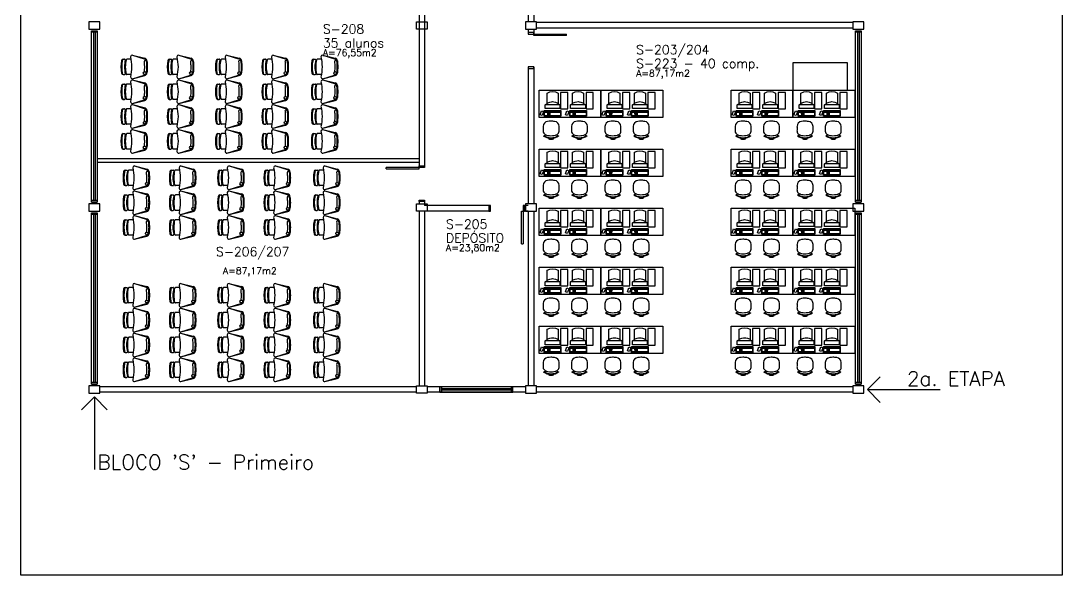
# Model space of a CAD drawing. Header units: millimetres. Extents: x 20431 to 27288, y 6147 to 13165.
# Drawn here: x 24108 to 26971, y 9846 to 11368 of the extents above; entities that cross this region are included whole.
import ezdxf

# ---------------------------------------------------------------- set-up
doc = ezdxf.new("R2010")
doc.units = ezdxf.units.MM
doc.header["$MEASUREMENT"] = 0
for name, color, linetype in [('A-Móveis', 105, 'Continuous'), ('Arqui-Aberturas', 63, 'Continuous'), ('Arqui-DivisóriaGesso', 211, 'Continuous'), ("Arqui-Etapas'S'", 223, 'Continuous'), ('Arqui-Indicações', 40, 'Continuous'), ('Arqui-Móveis', 252, 'Continuous'), ('Arqui-Paredes', 3, 'Continuous'), ('Arqui-Pilares', 4, 'Continuous'), ('Arqui-Salas', 31, 'Continuous')]:
    doc.layers.add(name, color=color, linetype=linetype)
doc.styles.add('INDICAÇÃO AMBIENTES', font='romans.shx')

# ---------------------------------------------------------------- blocks, each defined once
blk = doc.blocks.new('22S0000000')
at = {"lineweight": -3}
for p, q in [((-0.199, 0.452), (-0.205, 0.46)), ((-0.182, 0.438), (-0.192, 0.451)), ((0.182, 0.438), (0.192, 0.451)), ((0.199, 0.452), (0.205, 0.46))]:
    blk.add_line(p, q, dxfattribs=at)
blk.add_lwpolyline([(-0.22, 0.213), (-0.22, 0.297, -0.007386), (-0.22, 0.325, -0.283766), (-0.162, 0.413, -0.109248), (-0.01, 0.447, -0.096656), (0.162, 0.413, -0.283766), (0.22, 0.325, -0.007386), (0.22, 0.297), (0.22, 0.213, -0.007546), (0.22, 0.19, -0.371031), (0.097, 0.055, -0.024121), (-0.01, 0.05, -0.029876), (-0.097, 0.055, -0.371031), (-0.22, 0.19, -0.007546)], format="xyb", close=True, dxfattribs=at)
for centre, radius, start, end in [((0, 0.168), 0.357, 54.8701, 125.1299), ((-0.195, 0.455), 0.005, 216.8699, 305.9604), ((0, 0.167), 0.343, 55.8574, 124.1426), ((-0.144, 0.491), 0.0663, 234.3405, 285.7396), ((-0.03, 0.519), 0.03, 93.5833, 179.0689), ((0, -0.209), 0.759, 87.5665, 92.4335), ((0.03, 0.519), 0.03, 0.9311, 86.4167), ((0.142, 0.491), 0.0669, 255.9348, 307.0801), ((0.195, 0.455), 0.005, 234.0396, 323.1301)]:
    blk.add_arc(centre, radius, start, end, dxfattribs=at)
blk = doc.blocks.new('A$C6F8113F1')
at = {"layer": 'A-Móveis'}
for points in [[(5.6, 65.2), (0, 63.2), (3.8, 52.8), (9.4, 54.9)], [(12.4, 66.3), (12.4, 56.4), (20.3, 56.4), (20.3, 66.3)], [(20.9, 66.3), (20.9, 64.2), (22.9, 64.2), (22.9, 62.2), (24.9, 62.2), (24.9, 64.2), (26.9, 64.2), (26.9, 66.3)], [(20.9, 60.5), (20.9, 56.4), (26.9, 56.4), (26.9, 60.5)], [(56.3, 56.4), (56.3, 66.3), (27.6, 66.3), (27.6, 56.4)], [(12.4, 55.4), (12.4, 53.5), (20.3, 53.5), (20.3, 55.4)], [(20.9, 55.6), (20.9, 53.5), (26.9, 53.5), (26.9, 55.6)], [(35.4, 55.6), (27.6, 55.6), (27.6, 53.5), (35.4, 53.5)], [(44, 55.6), (36.2, 55.6), (36.2, 53.5), (44, 53.5)], [(52.6, 53.5), (52.6, 55.6), (44.8, 55.6), (44.8, 53.5)], [(56.3, 55.6), (54.3, 55.6), (54.3, 53.5), (56.3, 53.5)], [(76.3, 2.4), (56.3, 2.4), (56.3, 47.4), (76.3, 47.4)]]:
    blk.add_lwpolyline(points, close=True, dxfattribs=at)
for points in [[(57.3, 67.6), (11.4, 67.6), (11.4, 51.3), (57.3, 51.3), (57.3, 67.6)], [(54.6, 46.6), (14, 46.6), (14, 35.9), (19.1, 32.1), (19.1, 4), (26.7, 0.9), (34.3, 0), (41.9, 0.9), (49.5, 4), (49.5, 32.1), (54.6, 35.8), (54.6, 46.6)], [(54.6, 35.9), (14, 35.9)], [(19.1, 32.1), (21.3, 30.5), (26.8, 28.4), (30.9, 27.5), (34.3, 27.3), (37.8, 27.5), (41.9, 28.4), (47.3, 30.5), (49.5, 32.1)]]:
    blk.add_lwpolyline(points, dxfattribs=at)
blk = doc.blocks.new('A$C66E92B1C')
at = {"layer": 'A-Móveis', "linetype": 'Continuous'}
for p, q in [((0, 29.9), (8.5, 63.8)), ((0, 29.9), (10.1, 62)), ((65, 29.9), (54.9, 62)), ((65, 29.9), (56.5, 63.8)), ((11.4, 25.9), (11.4, 14.8)), ((11.4, 5.1), (11.4, 8.5)), ((11.4, 4.6), (11.4, 5.1)), ((13.7, 10.4), (13.7, 12.8)), ((16.1, 9.9), (16.1, 12.2)), ((48.9, 9.9), (48.9, 12.2)), ((51.3, 10.4), (51.3, 12.8)), ((53.6, 25.9), (53.6, 14.8)), ((53.6, 5.1), (53.6, 8.5)), ((53.6, 4.6), (53.6, 5.1))]:
    blk.add_line(p, q, dxfattribs=at)
blk.add_circle((49.4, 63.7), 3.81, dxfattribs=at)
for centre, radius, start, end in [((16.2, 61.9), 8, 90, 165.9638), ((17.8, 60), 8, 113.6162, 165.9638), ((17.8, 60), 8, 95.2634, 113.6162), ((17.7, 65), 3.01, 100.5269, 270), ((47.2, 60), 8, 14.0362, 84.7363), ((48.8, 61.9), 8, 14.0362, 90), ((5, 29.9), 5, 180, 270), ((60, 29.9), 5, 270, 0), ((13.3, 14.8), 1.87, 180, 255.887), ((13.3, 8.5), 1.87, 76.9185, 180), ((16.1, 4.6), 4.68, 180, 259.2791), ((18.5, 12.5), 10.6, 228.4224, 254.693), ((32.5, 91.1), 80.6, 255.887, 284.113), ((32.5, 91.1), 82.9, 256.9185, 283.0815), ((32.5, 91.1), 92.7, 259.2791, 280.7209), ((32.5, 91.1), 90.4, 259.2791, 280.7209), ((46.5, 12.5), 10.6, 285.307, 311.5776), ((48.9, 4.6), 4.68, 280.7209, 0), ((51.7, 8.5), 1.87, 0, 103.0815), ((51.7, 14.8), 1.87, 284.113, 0)]:
    blk.add_arc(centre, radius, start, end, dxfattribs=at)
for points in [[(16.2, 69.9), (32.5, 70.9), (48.8, 69.9)], [(5, 24.9), (32.5, 27.9), (60, 24.9)]]:
    blk.add_spline(points, degree=3, dxfattribs=at)
for points, knots in [([(17.1, 68), (19.2, 68.2), (21.3, 68.4), (25.3, 68.7), (27.2, 68.8), (30.5, 68.9), (32, 68.9), (34.8, 68.9), (36.2, 68.8), (40.5, 68.6), (43.4, 68.4), (46.8, 68.1), (47.3, 68), (47.9, 68)], [0.671451, 0.671451, 0.671451, 0.671451, 6.930704, 6.930704, 12.827172, 12.827172, 17.180097, 17.180097, 21.533022, 21.533022, 30.238872, 30.238872, 31.897634, 31.897634, 31.897634, 31.897634]), ([(17.7, 62), (20, 62.2), (22.3, 62.4), (26.4, 62.7), (28.2, 62.8), (30.8, 62.9), (31.6, 62.9), (33, 62.9), (33.4, 62.9), (34.4, 62.9), (34.9, 62.9), (36.5, 62.8), (37.5, 62.8), (40.9, 62.6), (43.4, 62.4), (46, 62.1)], [0.671451, 0.671451, 0.671451, 0.671451, 7.736362, 7.736362, 13.492102, 13.492102, 16.238019, 16.238019, 17.870689, 17.870689, 19.503359, 19.503359, 22.768699, 22.768699, 30.487114, 30.487114, 30.487114, 30.487114])]:
    blk.add_open_spline(points, degree=3, knots=knots, dxfattribs=at)

msp = doc.modelspace()

# ---------------------------------------------------------------- linework, layer by layer
at = {"layer": 'Arqui-Aberturas'}
for p, q in [((24318.1, 11336.7), (24303.1, 11336.7)), ((24308.6, 11336.7), (24308.6, 10874.7)), ((24312.6, 11336.7), (24312.6, 10874.7)), ((26418.1, 11336.7), (26403.1, 11336.7)), ((26408.6, 11336.7), (26408.6, 10874.7)), ((26412.6, 11336.7), (26412.6, 10874.7)), ((25518.1, 11327.7), (25518.1, 11331.7)), ((25518.1, 11331.7), (25608.1, 11331.7)), ((25608.1, 11327.7), (25518.1, 11327.7)), ((25608.1, 11327.7), (25608.1, 11331.7)), ((25113.1, 10961.8), (25113.1, 10965.8)), ((25203.1, 10965.8), (25113.1, 10965.8)), ((25203.1, 10961.8), (25203.1, 10965.8)), ((25113.1, 10961.8), (25203.1, 10961.8)), ((24318.1, 10874.7), (24303.1, 10874.7)), ((24318.1, 10874.7), (24303.1, 10874.7)), ((26418.1, 10874.7), (26403.1, 10874.7)), ((24318.1, 10836.7), (24303.1, 10836.7)), ((24308.6, 10836.7), (24308.6, 10374.7)), ((24312.6, 10836.7), (24312.6, 10374.7)), ((25485.1, 10845.7), (25489.1, 10845.7)), ((25485.1, 10755.7), (25485.1, 10845.7)), ((25489.1, 10845.7), (25489.1, 10755.7)), ((26418.1, 10836.7), (26403.1, 10836.7)), ((26408.6, 10836.7), (26408.6, 10374.7)), ((26412.6, 10836.7), (26412.6, 10374.7)), ((25485.1, 10755.7), (25489.1, 10755.7)), ((24318.1, 10374.7), (24303.1, 10374.7)), ((25264.6, 10363.2), (25264.6, 10348.2)), ((25456.6, 10363.2), (25456.6, 10348.2)), ((26418.1, 10374.7), (26403.1, 10374.7)), ((25456.6, 10357.7), (25264.6, 10357.7)), ((25456.6, 10353.7), (25264.6, 10353.7))]:
    msp.add_line(p, q, dxfattribs=at)
for points in [[(24318.1, 10870.7), (24303.1, 10870.7), (24303.1, 11340.7), (24318.1, 11340.7)], [(25503.1, 11335.7), (25503.1, 11331.7), (25518.1, 11331.7), (25518.1, 11335.7)], [(26418.1, 10870.7), (26403.1, 10870.7), (26403.1, 11340.7), (26418.1, 11340.7)], [(25503.1, 11241.7), (25503.1, 11237.7), (25518.1, 11237.7), (25518.1, 11241.7)], [(25218.1, 10969.8), (25218.1, 10965.8), (25203.1, 10965.8), (25203.1, 10969.8)], [(25218.1, 10875.8), (25218.1, 10871.8), (25203.1, 10871.8), (25203.1, 10875.8)], [(25399.1, 10860.7), (25395.1, 10860.7), (25395.1, 10845.7), (25399.1, 10845.7)], [(25493.1, 10860.7), (25489.1, 10860.7), (25489.1, 10845.7), (25493.1, 10845.7)], [(24318.1, 10370.7), (24303.1, 10370.7), (24303.1, 10840.7), (24318.1, 10840.7)], [(26418.1, 10370.7), (26403.1, 10370.7), (26403.1, 10840.7), (26418.1, 10840.7)], [(25260.6, 10363.2), (25260.6, 10348.2), (25460.6, 10348.2), (25460.6, 10363.2)]]:
    msp.add_lwpolyline(points, close=True, dxfattribs=at)
at = {"layer": 'Arqui-DivisóriaGesso'}
msp.add_lwpolyline([(24108.5, 13165.3), (26970.8, 13165.3), (26970.8, 9846), (24108.5, 9846)], close=True, dxfattribs=at)
at = {"layer": "Arqui-Etapas'S'", "linetype": 'Continuous'}
msp.add_line((26435.6, 10355.7), (26635.6, 10355.7), dxfattribs=at)
at = {"layer": "Arqui-Etapas'S'", "color": 3, "linetype": 'Continuous'}
msp.add_lwpolyline([(26470.9, 10320.3), (26435.6, 10355.7), (26470.9, 10391)], dxfattribs=at)
at = {"layer": 'Arqui-Indicações', "linetype": 'Continuous'}
msp.add_line((24310.6, 10335.7), (24310.6, 10135.7), dxfattribs=at)
at = {"layer": 'Arqui-Indicações', "color": 3, "linetype": 'Continuous'}
msp.add_lwpolyline([(24275.2, 10300.3), (24310.6, 10335.7), (24345.9, 10300.3)], dxfattribs=at)
at = {"layer": 'Arqui-Móveis'}
for p, q in [((24318.1, 10989.8), (25203.1, 10989.8)), ((24318.1, 10979.8), (25203.1, 10979.8))]:
    msp.add_line(p, q, dxfattribs=at)
for points in [[(26380.7, 11252.8), (26230.7, 11252.8), (26230.7, 11177.8), (26380.7, 11177.8), (26380.7, 11252.8)], [(25702.9, 11102.8), (25532.9, 11102.8), (25532.9, 11177.8), (25702.9, 11177.8), (25702.9, 11102.8)], [(25872.9, 11102.8), (25702.9, 11102.8), (25702.9, 11177.8), (25872.9, 11177.8), (25872.9, 11102.8)], [(26230.7, 11102.8), (26060.7, 11102.8), (26060.7, 11177.8), (26230.7, 11177.8), (26230.7, 11102.8)], [(26400.7, 11102.8), (26230.7, 11102.8), (26230.7, 11177.8), (26400.7, 11177.8), (26400.7, 11102.8)], [(25702.9, 10940.7), (25532.9, 10940.7), (25532.9, 11015.7), (25702.9, 11015.7), (25702.9, 10940.7)], [(25872.9, 10940.7), (25702.9, 10940.7), (25702.9, 11015.7), (25872.9, 11015.7), (25872.9, 10940.7)], [(26230.7, 10940.7), (26060.7, 10940.7), (26060.7, 11015.7), (26230.7, 11015.7), (26230.7, 10940.7)], [(26400.7, 10940.7), (26230.7, 10940.7), (26230.7, 11015.7), (26400.7, 11015.7), (26400.7, 10940.7)], [(25702.9, 10778.6), (25532.9, 10778.6), (25532.9, 10853.6), (25702.9, 10853.6), (25702.9, 10778.6)], [(25872.9, 10778.6), (25702.9, 10778.6), (25702.9, 10853.6), (25872.9, 10853.6), (25872.9, 10778.6)], [(26230.7, 10778.6), (26060.7, 10778.6), (26060.7, 10853.6), (26230.7, 10853.6), (26230.7, 10778.6)], [(26400.7, 10778.6), (26230.7, 10778.6), (26230.7, 10853.6), (26400.7, 10853.6), (26400.7, 10778.6)], [(25702.9, 10616.6), (25532.9, 10616.6), (25532.9, 10691.6), (25702.9, 10691.6), (25702.9, 10616.6)], [(25872.9, 10616.6), (25702.9, 10616.6), (25702.9, 10691.6), (25872.9, 10691.6), (25872.9, 10616.6)], [(26230.7, 10616.6), (26060.7, 10616.6), (26060.7, 10691.6), (26230.7, 10691.6), (26230.7, 10616.6)], [(26400.7, 10616.6), (26230.7, 10616.6), (26230.7, 10691.6), (26400.7, 10691.6), (26400.7, 10616.6)], [(25702.9, 10454.5), (25532.9, 10454.5), (25532.9, 10529.5), (25702.9, 10529.5), (25702.9, 10454.5)], [(25872.9, 10454.5), (25702.9, 10454.5), (25702.9, 10529.5), (25872.9, 10529.5), (25872.9, 10454.5)], [(26230.7, 10454.5), (26060.7, 10454.5), (26060.7, 10529.5), (26230.7, 10529.5), (26230.7, 10454.5)], [(26400.7, 10454.5), (26230.7, 10454.5), (26230.7, 10529.5), (26400.7, 10529.5), (26400.7, 10454.5)]]:
    msp.add_lwpolyline(points, dxfattribs=at)
at = {"layer": 'Arqui-Paredes'}
for p, q in [((25503.1, 11845.7), (25503.1, 11365.7)), ((25518.1, 11845.7), (25518.1, 11365.7)), ((25203.1, 11493.5), (25203.1, 10979.8)), ((25218.1, 11493.5), (25218.1, 10969.8)), ((24303.1, 11340.7), (24318.1, 11340.7)), ((24303.1, 11340.7), (24318.1, 11340.7)), ((25503.1, 11345.7), (25503.1, 11331.7)), ((25518.1, 11335.7), (25503.1, 11335.7)), ((25518.1, 11345.7), (25518.1, 11331.7)), ((26395.6, 11363.2), (25525.6, 11363.2)), ((26395.6, 11348.2), (25525.6, 11348.2)), ((26403.1, 11340.7), (26418.1, 11340.7)), ((26403.1, 11340.7), (26418.1, 11340.7)), ((25503.1, 11237.7), (25503.1, 10865.7)), ((25518.1, 11241.7), (25518.1, 10865.7)), ((25203.1, 10979.8), (25203.1, 10965.8)), ((25203.1, 10969.8), (25218.1, 10969.8)), ((25218.1, 10979.8), (25218.1, 10965.8)), ((24303.1, 10870.7), (24318.1, 10870.7)), ((24303.1, 10870.7), (24318.1, 10870.7)), ((25203.1, 10871.8), (25203.1, 10865.7)), ((25218.1, 10871.8), (25218.1, 10860.7)), ((25399.1, 10860.7), (25218.1, 10860.7)), ((25503.1, 10860.7), (25489.1, 10860.7)), ((25493.1, 10845.7), (25493.1, 10860.7)), ((26403.1, 10870.7), (26418.1, 10870.7)), ((24303.1, 10840.7), (24318.1, 10840.7)), ((24303.1, 10840.7), (24318.1, 10840.7)), ((25203.1, 10845.7), (25203.1, 10365.7)), ((25218.1, 10845.7), (25218.1, 10365.7)), ((25399.1, 10845.7), (25218.1, 10845.7)), ((25503.1, 10845.7), (25489.1, 10845.7)), ((25503.1, 10845.7), (25503.1, 10365.7)), ((25518.1, 10845.7), (25518.1, 10365.7)), ((26403.1, 10840.7), (26418.1, 10840.7)), ((26403.1, 10840.7), (26418.1, 10840.7)), ((24303.1, 10370.7), (24318.1, 10370.7)), ((25195.6, 10363.2), (24325.6, 10363.2)), ((25495.6, 10363.2), (25225.6, 10363.2)), ((25260.6, 10348.2), (25260.6, 10363.2)), ((25460.6, 10348.2), (25460.6, 10363.2)), ((25460.6, 10348.2), (25460.6, 10363.2)), ((26395.6, 10363.2), (25525.6, 10363.2)), ((26403.1, 10370.7), (26418.1, 10370.7)), ((25195.6, 10348.2), (24325.6, 10348.2)), ((25495.6, 10348.2), (25225.6, 10348.2)), ((26395.6, 10348.2), (25525.6, 10348.2))]:
    msp.add_line(p, q, dxfattribs=at)
for points in [[(24318.1, 10870.7), (24303.1, 10870.7)], [(24318.1, 10870.7), (24303.1, 10870.7)], [(26418.1, 10870.7), (26403.1, 10870.7)], [(24318.1, 10370.7), (24303.1, 10370.7)], [(25260.6, 10363.2), (25260.6, 10348.2)], [(26418.1, 10370.7), (26403.1, 10370.7)]]:
    msp.add_lwpolyline(points, dxfattribs=at)
at = {"layer": 'Arqui-Pilares'}
for points in [[(24325.6, 11345.7), (24325.6, 11365.7), (24295.6, 11365.7), (24295.6, 11345.7)], [(25225.6, 11365.7), (25225.6, 11345.7), (25195.6, 11345.7), (25195.6, 11365.7)], [(25525.6, 11345.7), (25525.6, 11365.7), (25495.6, 11365.7), (25495.6, 11345.7)], [(26425.6, 11345.7), (26425.6, 11365.7), (26395.6, 11365.7), (26395.6, 11345.7)], [(24325.6, 10845.7), (24325.6, 10865.7), (24295.6, 10865.7), (24295.6, 10845.7)], [(25225.6, 10865.7), (25225.6, 10845.7), (25195.6, 10845.7), (25195.6, 10865.7)], [(25525.6, 10845.7), (25525.6, 10865.7), (25495.6, 10865.7), (25495.6, 10845.7)], [(26425.6, 10845.7), (26425.6, 10865.7), (26395.6, 10865.7), (26395.6, 10845.7)], [(24325.6, 10345.7), (24325.6, 10365.7), (24295.6, 10365.7), (24295.6, 10345.7)], [(25225.6, 10365.7), (25225.6, 10345.7), (25195.6, 10345.7), (25195.6, 10365.7)], [(25525.6, 10345.7), (25525.6, 10365.7), (25495.6, 10365.7), (25495.6, 10345.7)], [(26425.6, 10345.7), (26425.6, 10365.7), (26395.6, 10365.7), (26395.6, 10345.7)]]:
    msp.add_lwpolyline(points, close=True, dxfattribs=at)

# ---------------------------------------------------------------- block references
at = {"layer": 'A-Móveis', "xscale": -100, "yscale": 100, "zscale": 100, "rotation": 180}
for p in [(25566.1, 11097.4), (25643.9, 11097.4), (25736.1, 11097.4), (25813.9, 11097.4), (26093.9, 11097.4), (26171.7, 11097.4), (26263.9, 11097.4), (26341.7, 11097.4), (25566.1, 10935.4), (25643.9, 10935.4), (25736.1, 10935.4), (25813.9, 10935.4), (26093.9, 10935.4), (26171.7, 10935.4), (26263.9, 10935.4), (26341.7, 10935.4), (25566.1, 10773.3), (25643.9, 10773.3), (25736.1, 10773.3), (25813.9, 10773.3), (26093.9, 10773.3), (26171.7, 10773.3), (26263.9, 10773.3), (26341.7, 10773.3), (25566.1, 10611.3), (25643.9, 10611.3), (25736.1, 10611.3), (25813.9, 10611.3), (26093.9, 10611.3), (26171.7, 10611.3), (26263.9, 10611.3), (26341.7, 10611.3), (25566.1, 10449.2), (25643.9, 10449.2), (25736.1, 10449.2), (25813.9, 10449.2), (26093.9, 10449.2), (26171.7, 10449.2), (26263.9, 10449.2), (26341.7, 10449.2)]:
    msp.add_blockref('22S0000000', p, dxfattribs=at)
at = {"layer": 'Arqui-Móveis', "rotation": 270}
for p in [(24385.2, 11274.2), (24512.6, 11274.2), (24645.2, 11274.2), (24772.6, 11274.2), (24908.6, 11274.2), (24385.2, 11206.1), (24512.6, 11206.1), (24645.2, 11206.1), (24772.6, 11206.1), (24908.6, 11206.1), (24385.2, 11138), (24512.6, 11138), (24645.2, 11138), (24772.6, 11138), (24908.6, 11138), (24385.2, 11069.8), (24512.6, 11069.8), (24645.2, 11069.8), (24772.6, 11069.8), (24908.6, 11069.8), (24391, 10969.6), (24518.4, 10969.6), (24651, 10969.6), (24778.4, 10969.6), (24914.4, 10969.6), (24391, 10901.4), (24518.4, 10901.4), (24651, 10901.4), (24778.4, 10901.4), (24914.4, 10901.4), (24391, 10833.3), (24518.4, 10833.3), (24651, 10833.3), (24778.4, 10833.3), (24914.4, 10833.3), (24391, 10647.1), (24518.4, 10647.1), (24651, 10647.1), (24778.4, 10647.1), (24914.4, 10647.1), (24391, 10578.9), (24518.4, 10578.9), (24651, 10578.9), (24778.4, 10578.9), (24914.4, 10578.9), (24391, 10510.8), (24518.4, 10510.8), (24651, 10510.8), (24778.4, 10510.8), (24914.4, 10510.8), (24391, 10442.6), (24518.4, 10442.6), (24651, 10442.6), (24778.4, 10442.6), (24914.4, 10442.6)]:
    msp.add_blockref('A$C66E92B1C', p, dxfattribs=at)
at = {"layer": 'Arqui-Móveis', "xscale": -1, "rotation": 180}
for p in [(25535.8, 11173.7), (25605.7, 11173.7), (25705.8, 11173.7), (25775.7, 11173.7), (26063.6, 11173.7), (26133.6, 11173.7), (26233.6, 11173.7), (26303.6, 11173.7), (25535.8, 11011.6), (25605.7, 11011.6), (25705.8, 11011.6), (25775.7, 11011.6), (26063.6, 11011.6), (26133.6, 11011.6), (26233.6, 11011.6), (26303.6, 11011.6), (25535.8, 10849.6), (25605.7, 10849.6), (25705.8, 10849.6), (25775.7, 10849.6), (26063.6, 10849.6), (26133.6, 10849.6), (26233.6, 10849.6), (26303.6, 10849.6), (25535.8, 10687.5), (25605.7, 10687.5), (25705.8, 10687.5), (25775.7, 10687.5), (26063.6, 10687.5), (26133.6, 10687.5), (26233.6, 10687.5), (26303.6, 10687.5), (25535.8, 10525.4), (25605.7, 10525.4), (25705.8, 10525.4), (25775.7, 10525.4), (26063.6, 10525.4), (26133.6, 10525.4), (26233.6, 10525.4), (26303.6, 10525.4)]:
    msp.add_blockref('A$C6F8113F1', p, dxfattribs=at)

# ---------------------------------------------------------------- texts
at = {"layer": "Arqui-Etapas'S'", "color": 3, "linetype": 'Continuous', "style": 'INDICAÇÃO AMBIENTES'}
msp.add_text('2a. ETAPA', height=40, dxfattribs=at).set_placement((26544.2, 10365.7))
at = {"layer": 'Arqui-Indicações', "color": 3, "linetype": 'Continuous', "style": 'INDICAÇÃO AMBIENTES'}
msp.add_text("BLOCO 'S' - Primeiro", height=40, dxfattribs=at).set_placement((24319.2, 10136.2))
at = {"layer": 'Arqui-Salas', "color": 2, "linetype": 'Continuous', "style": 'INDICAÇÃO AMBIENTES'}
for s, p in [('S-208', (24938.7, 11333.1)), ('S-203/204', (25799.6, 11276.6)), ('S-205', (25277.2, 10797.4)), ('S-206/207', (24645, 10721.6))]:
    msp.add_text(s, height=25, dxfattribs=at).set_placement(p)
at = {"layer": 'Arqui-Salas', "linetype": 'Continuous', "style": 'INDICAÇÃO AMBIENTES'}
for s, height, p in [('35 alunos', 25, (24938.7, 11295.1)), ('A=76,55m2', 18.75, (24938.7, 11271.4)), ('S-223 - 40 comp.', 25, (25799.6, 11238.6)), ('A=87,17m2', 18.75, (25799.6, 11214.9)), ('DEPÓSITO', 25, (25277.2, 10759.4)), ('A=23,80m2', 18.75, (25277.2, 10735.7)), ('A=87,17m2', 18.75, (24664, 10672.4))]:
    msp.add_text(s, height=height, dxfattribs=at).set_placement(p)

doc.saveas('drawing.dxf')
